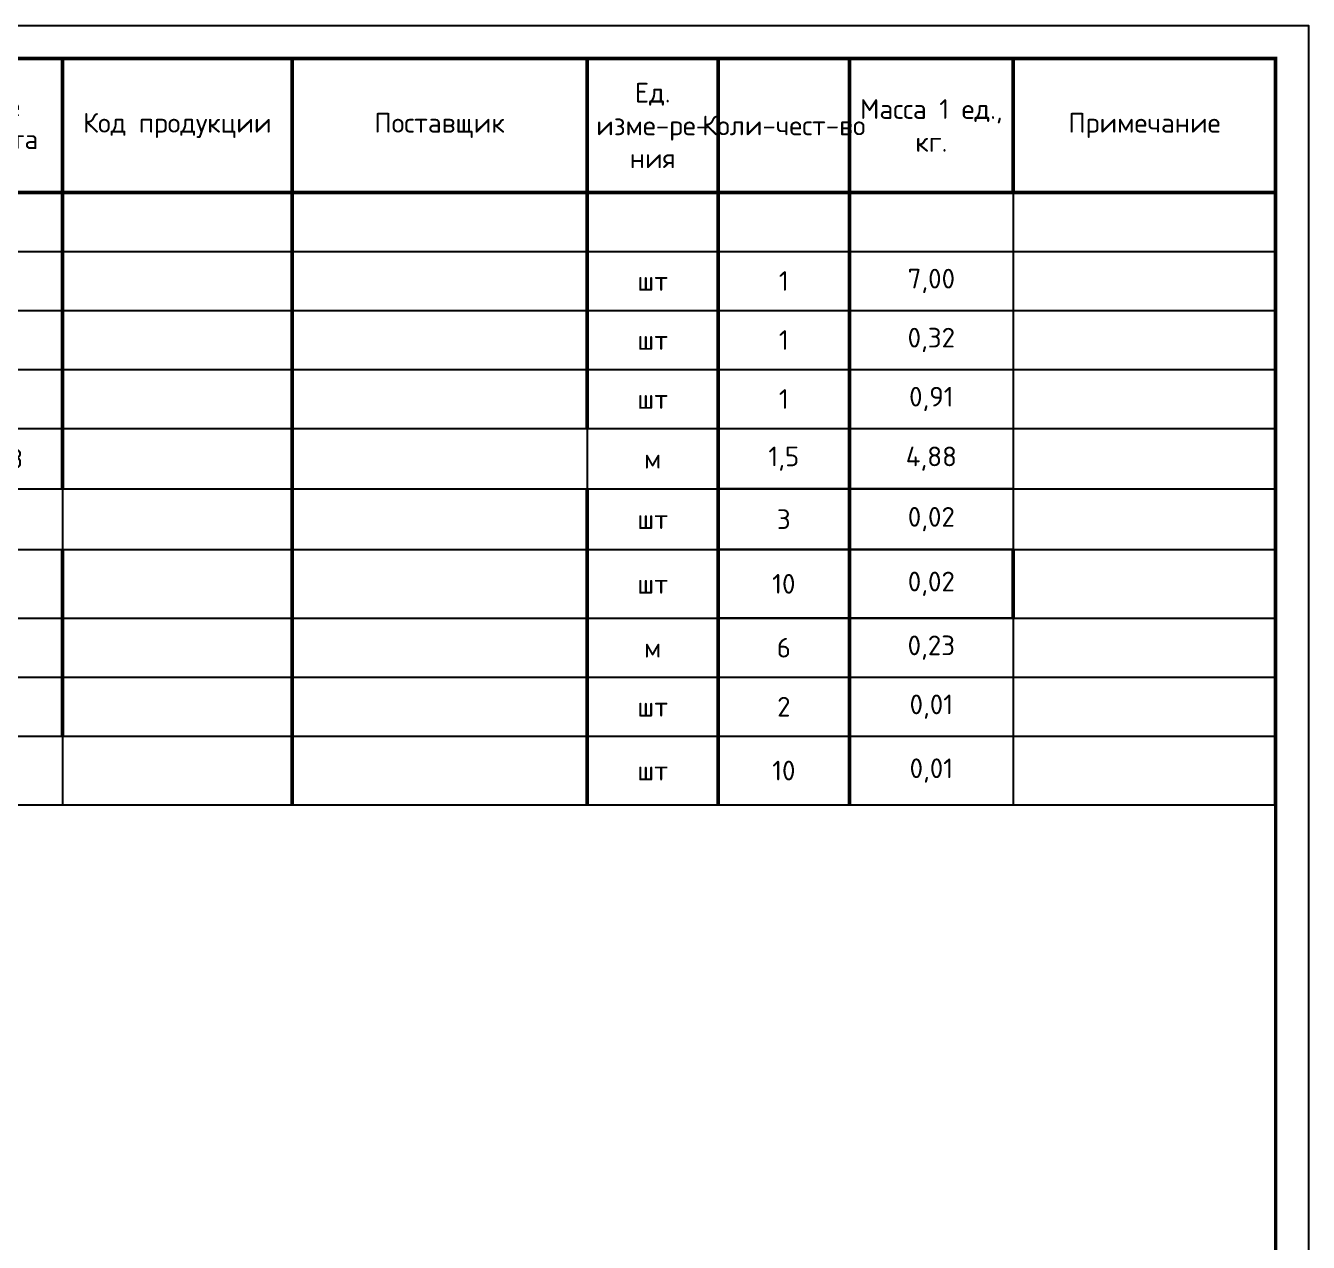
# Model space of a CAD drawing. Header units: millimetres. Extents: x -112426 to 8831, y 1218 to 38707.
# Drawn here: x 6026.8 to 6222.5, y 1513.2 to 1698.7 of the extents above; entities that cross this region are included whole.
import ezdxf
from ezdxf.enums import TextEntityAlignment as Align

# ---------------------------------------------------------------- set-up
doc = ezdxf.new("R2010")
doc.units = ezdxf.units.MM
doc.layers.add('Размеры на чертеже', color=250, linetype='Continuous', lineweight=25)
doc.layers.add('Таблица', color=250, linetype='Continuous', lineweight=30)
doc.styles.add('-ISOCPEUR-', font='isocpeur.ttf')
doc.styles.get("Standard").update_dxf_attribs({"font": 'arial.ttf'})

# ---------------------------------------------------------------- blocks, each defined once
blk = doc.blocks.new('*T84')
at = {"layer": 'Таблица', "color": 7, "lineweight": 50, "transparency": 16777216}
for p, q in [((0, 0), (395, 0)), ((0, 0), (0, -20.43)), ((20, 0), (20, -20.43)), ((150, 0), (150, -20.43)), ((210, 0), (210, -20.43)), ((245, 0), (245, -20.43)), ((290, 0), (290, -20.43)), ((310, 0), (310, -20.43)), ((330, 0), (330, -20.43)), ((355, 0), (355, -20.43)), ((395, 0), (395, -20.43))]:
    blk.add_line(p, q, dxfattribs=at)
at = {"layer": 'Таблица', "color": 0, "lineweight": 50, "transparency": 16777216}
for p, q in [((0, -20.43), (150, -20.43)), ((0, -20.43), (0, -113.85)), ((20, -20.43), (20, -113.85)), ((210, -20.43), (395, -20.43)), ((210, -20.43), (210, -65.65)), ((245, -20.43), (245, -85.36)), ((395, -20.43), (395, -113.85)), ((0, -29.43), (20, -29.43)), ((330, -56.43), (330, -85.36)), ((290, -65.65), (290, -74.87)), ((310, -65.65), (310, -85.36)), ((210, -74.87), (210, -103.36)), ((355, -74.87), (355, -85.36)), ((245, -103.36), (245, -113.85))]:
    blk.add_line(p, q, dxfattribs=at)
at = {"layer": 'Таблица', "color": 0, "linetype": 'ByBlock', "lineweight": 50, "transparency": 16777216}
for p, q in [((150, -20.43), (210, -20.43)), ((150, -20.43), (150, -47.43)), ((290, -20.43), (290, -56.43)), ((310, -20.43), (310, -65.65)), ((330, -20.43), (330, -56.43)), ((150, -56.43), (150, -113.85)), ((290, -74.87), (290, -113.85)), ((245, -85.36), (245, -103.36)), ((310, -85.36), (310, -113.85)), ((330, -85.36), (330, -113.85))]:
    blk.add_line(p, q, dxfattribs=at)
at = {"layer": 'Таблица', "color": 0, "linetype": 'ByBlock', "lineweight": -2, "transparency": 16777216}
for p, q in [((355, -20.43), (355, -74.87)), ((210, -29.43), (290, -29.43)), ((355, -29.43), (395, -29.43)), ((355, -38.43), (395, -38.43)), ((150, -47.43), (150, -56.43)), ((210, -56.43), (290, -56.43)), ((290, -56.43), (290, -65.65)), ((20, -65.65), (150, -65.65)), ((210, -65.65), (210, -74.87)), ((290, -65.65), (310, -65.65)), ((210, -85.36), (290, -85.36)), ((355, -85.36), (355, -113.85)), ((210, -94.36), (290, -94.36)), ((310, -94.36), (355, -94.36)), ((210, -103.36), (245, -103.36)), ((210, -103.36), (210, -113.85)), ((330, -113.85), (355, -113.85))]:
    blk.add_line(p, q, dxfattribs=at)
at = {"layer": 'Таблица', "color": 0, "linetype": 'ByBlock', "lineweight": 25, "transparency": 16777216}
for p, q in [((20, -29.43), (210, -29.43)), ((290, -29.43), (355, -29.43)), ((20, -38.43), (210, -38.43)), ((290, -38.43), (355, -38.43)), ((20, -47.43), (210, -47.43)), ((290, -47.43), (355, -47.43)), ((20, -56.43), (210, -56.43)), ((290, -56.43), (355, -56.43)), ((150, -65.65), (210, -65.65)), ((20, -74.87), (210, -74.87)), ((290, -74.87), (310, -74.87)), ((20, -85.36), (210, -85.36)), ((290, -85.36), (310, -85.36)), ((20, -94.36), (210, -94.36)), ((290, -94.36), (310, -94.36)), ((20, -103.36), (210, -103.36)), ((245, -103.36), (355, -103.36)), ((20, -113.85), (210, -113.85)), ((245, -113.85), (330, -113.85))]:
    blk.add_line(p, q, dxfattribs=at)
at = {"layer": 'Таблица', "color": 0, "lineweight": 30, "transparency": 16777216}
for p, q in [((0, -38.43), (20, -38.43)), ((0, -47.43), (20, -47.43)), ((0, -56.43), (20, -56.43)), ((0, -65.65), (20, -65.65)), ((310, -65.65), (355, -65.65)), ((0, -74.87), (20, -74.87)), ((310, -74.87), (355, -74.87)), ((0, -85.36), (20, -85.36)), ((310, -85.36), (355, -85.36)), ((0, -94.36), (20, -94.36)), ((0, -103.36), (20, -103.36)), ((0, -113.85), (20, -113.85))]:
    blk.add_line(p, q, dxfattribs=at)
at = {"layer": 'Таблица', "color": 0, "lineweight": 25, "transparency": 16777216}
for p, q in [((210, -38.43), (290, -38.43)), ((210, -47.43), (290, -47.43)), ((355, -47.43), (395, -47.43)), ((355, -56.43), (395, -56.43)), ((210, -65.65), (290, -65.65)), ((355, -65.65), (395, -65.65)), ((210, -74.87), (290, -74.87)), ((355, -74.87), (395, -74.87)), ((355, -85.36), (395, -85.36)), ((355, -94.36), (395, -94.36)), ((355, -103.36), (395, -103.36)), ((210, -113.85), (245, -113.85)), ((355, -113.85), (395, -113.85))]:
    blk.add_line(p, q, dxfattribs=at)
at = {"layer": 'Таблица', "color": 7, "transparency": 16777216, "char_height": 3, "attachment_point": 5, "style": '-ISOCPEUR-'}
for s, insert, width in [('Ед. изме-ре- ния', (300, -10.22), 17), ('Тип, марка, обозначение документа, опросного листа', (180, -10.22), 57), ('Масса 1 ед., кг.', (342.5, -10.22), 22), ('Поз.', (10, -10.22), 17), ('Наименование и техническая характеристика', (85, -10.22), 127), ('Код продукции', (227.5, -10.22), 32), ('Поставщик', (267.5, -10.22), 42), ('Коли-чест-во', (320, -10.22), 17), ('Примечание', (375, -10.22), 37), ('1,5', (320, -61.04), 17), ('4,88', (342.5, -61.04), 22), ('0,02', (342.5, -70.26), 22), ('3', (320, -70.26), 17), ('10', (320, -80.12), 17), ('0,02', (342.5, -80.12), 22)]:
    blk.add_mtext(s, dxfattribs=dict(at, insert=insert, width=width))
at = {"layer": 'Таблица', "color": 0, "transparency": 16777216, "char_height": 3, "style": '-ISOCPEUR-'}
for s, insert, width, attachment_point in [('{\\L\\C256;Ковер настенный}', (21.5, -24.93), 127, 4), ('Ковер настенный', (21.5, -33.93), 127, 4), ('КНС', (151.5, -33.93), 57, 4), ('1', (320, -33.93), 17, 5), ('7,00', (342.5, -33.93), 22, 5), ('шт', (300, -33.93), 17, 5), ('Терминал коммутационный ', (21.5, -42.93), 127, 4), ('0,32', (342.5, -42.93), 22, 5), ('А-1-65-2/3', (151.5, -42.93), 57, 4), ('шт', (300, -42.93), 17, 5), ('1', (320, -42.93), 17, 5), ('Комплект удлинения кабеля NYM 3x1,5', (21.5, -51.93), 127, 4), ('КУК-3', (151.5, -51.93), 57, 4), ('1', (320, -51.93), 17, 5), ('0,91', (342.5, -51.93), 22, 5), ('шт', (300, -51.93), 17, 5), ('\\A1;Труба {\\H0.7x;\\SЦ-50х3,5 ГОСТ 3262-75/Ст20 ГОСТ 1050-88;}', (21.5, -61.04), 127, 4), ('ГОСТ 3262-75/ГОСТ 1050-88', (151.5, -61.04), 57, 4), ('м', (300, -61.04), 17, 5), ('Скоба ТIII-60-25-Ц15.хр', (21.5, -70.26), 127, 4), ('ГОСТ 17678-80', (151.5, -70.26), 57, 4), ('шт', (300, -70.26), 17, 5), ('\\A1;{\\H0.7x;\\SТУ 2290-003-56686558-2004/ТУ 14-4-1337;}', (151.5, -80.12), 57, 4), ('Дюбель-гвоздь 8х60', (21.5, -80.12), 127, 4), ('шт', (300, -80.12), 17, 5), ('Металлорукав РЗ-ЦХ-15', (21.5, -89.86), 127, 4), ('0,23', (342.5, -89.86), 22, 5), ('ТУ 22-5570-83', (151.5, -89.86), 57, 4), ('м', (300, -89.86), 17, 5), ('6', (320, -89.86), 17, 5), ('Скоба КIV-15-30-20-Ц15.хр', (21.5, -98.86), 127, 4), ('ГОСТ 17678-80', (151.5, -98.86), 57, 4), ('2', (320, -98.86), 17, 5), ('0,01', (342.5, -98.86), 22, 5), ('шт', (300, -98.86), 17, 5), ('Дюбель-гвоздь 6х40', (21.5, -108.6), 127, 4), ('\\A1;{\\H0.7x;\\SТУ 2290-003-56686558-2004/ТУ 14-4-1337;}', (151.5, -108.6), 57, 4), ('10', (320, -108.6), 17, 5), ('0,01', (342.5, -108.6), 22, 5), ('шт', (300, -108.6), 17, 5)]:
    blk.add_mtext(s, dxfattribs=dict(at, insert=insert, width=width, attachment_point=attachment_point))
at = {"layer": 'Таблица', "color": 18, "true_color": 0x000000, "transparency": 16777216, "char_height": 3, "width": 17, "attachment_point": 5, "style": '-ISOCPEUR-'}
for s, insert in [('22', (10, -33.93)), ('23', (10, -42.93)), ('24', (10, -51.93)), ('25', (10, -61.04)), ('26', (10, -70.26)), ('27', (10, -80.12)), ('28', (10, -89.86)), ('29', (10, -98.86)), ('30', (10, -108.6))]:
    blk.add_mtext(s, dxfattribs=dict(at, insert=insert))
blk = doc.blocks.new('*U168')
blk.add_lwpolyline([(0, 0), (420, 0), (420, -297), (0, -297)], close=True)
at = {"const_width": 0.5}
blk.add_lwpolyline([(20, -5), (415, -5), (415, -292), (20, -292)], close=True, dxfattribs=at)
at = {"style": '-ISOCPEUR-'}
blk.add_attdef('РАЗРАБОТАЛ', text='', height=2.5, dxfattribs=at).set_placement((250.5, -264.22), align=Align.MIDDLE_LEFT)
at = {"style": '-ISOCPEUR-', "flags": 8}
for tag, height, p in [('ДАТА', 2.5, (290.07, -264.4)), ('ДАТА1', 2.5, (290.07, -269.4)), ('ЛИСТ', 3, (386.39, -271.92)), ('ЛИСТОВ', 3, (403.89, -271.92)), ('ФОРМАТ', 3, (380.97, -294.75))]:
    blk.add_attdef(tag, text='', height=height, dxfattribs=at).set_placement(p, align=Align.MIDDLE_CENTER)
at = {"style": '-ISOCPEUR-'}
blk.add_attdef('ПРОВЕРИЛ', (250.75, -270.73), '', height=2.5, dxfattribs=at)
at = {"lineweight": 30, "flags": 104}
blk.add_attdef('ИМЯ_ЧЕРТЕЖА', text='', height=3, dxfattribs=at).set_placement((333.63, -284.13), align=Align.MIDDLE_CENTER)

msp = doc.modelspace()

# ---------------------------------------------------------------- block references
msp.add_blockref('*T84', (5822.457, 1693.716))
at = {"layer": 'Размеры на чертеже', "lineweight": 90}
msp.add_blockref('*U168', (5802.457, 1698.716), dxfattribs=at)

doc.saveas('drawing.dxf')
